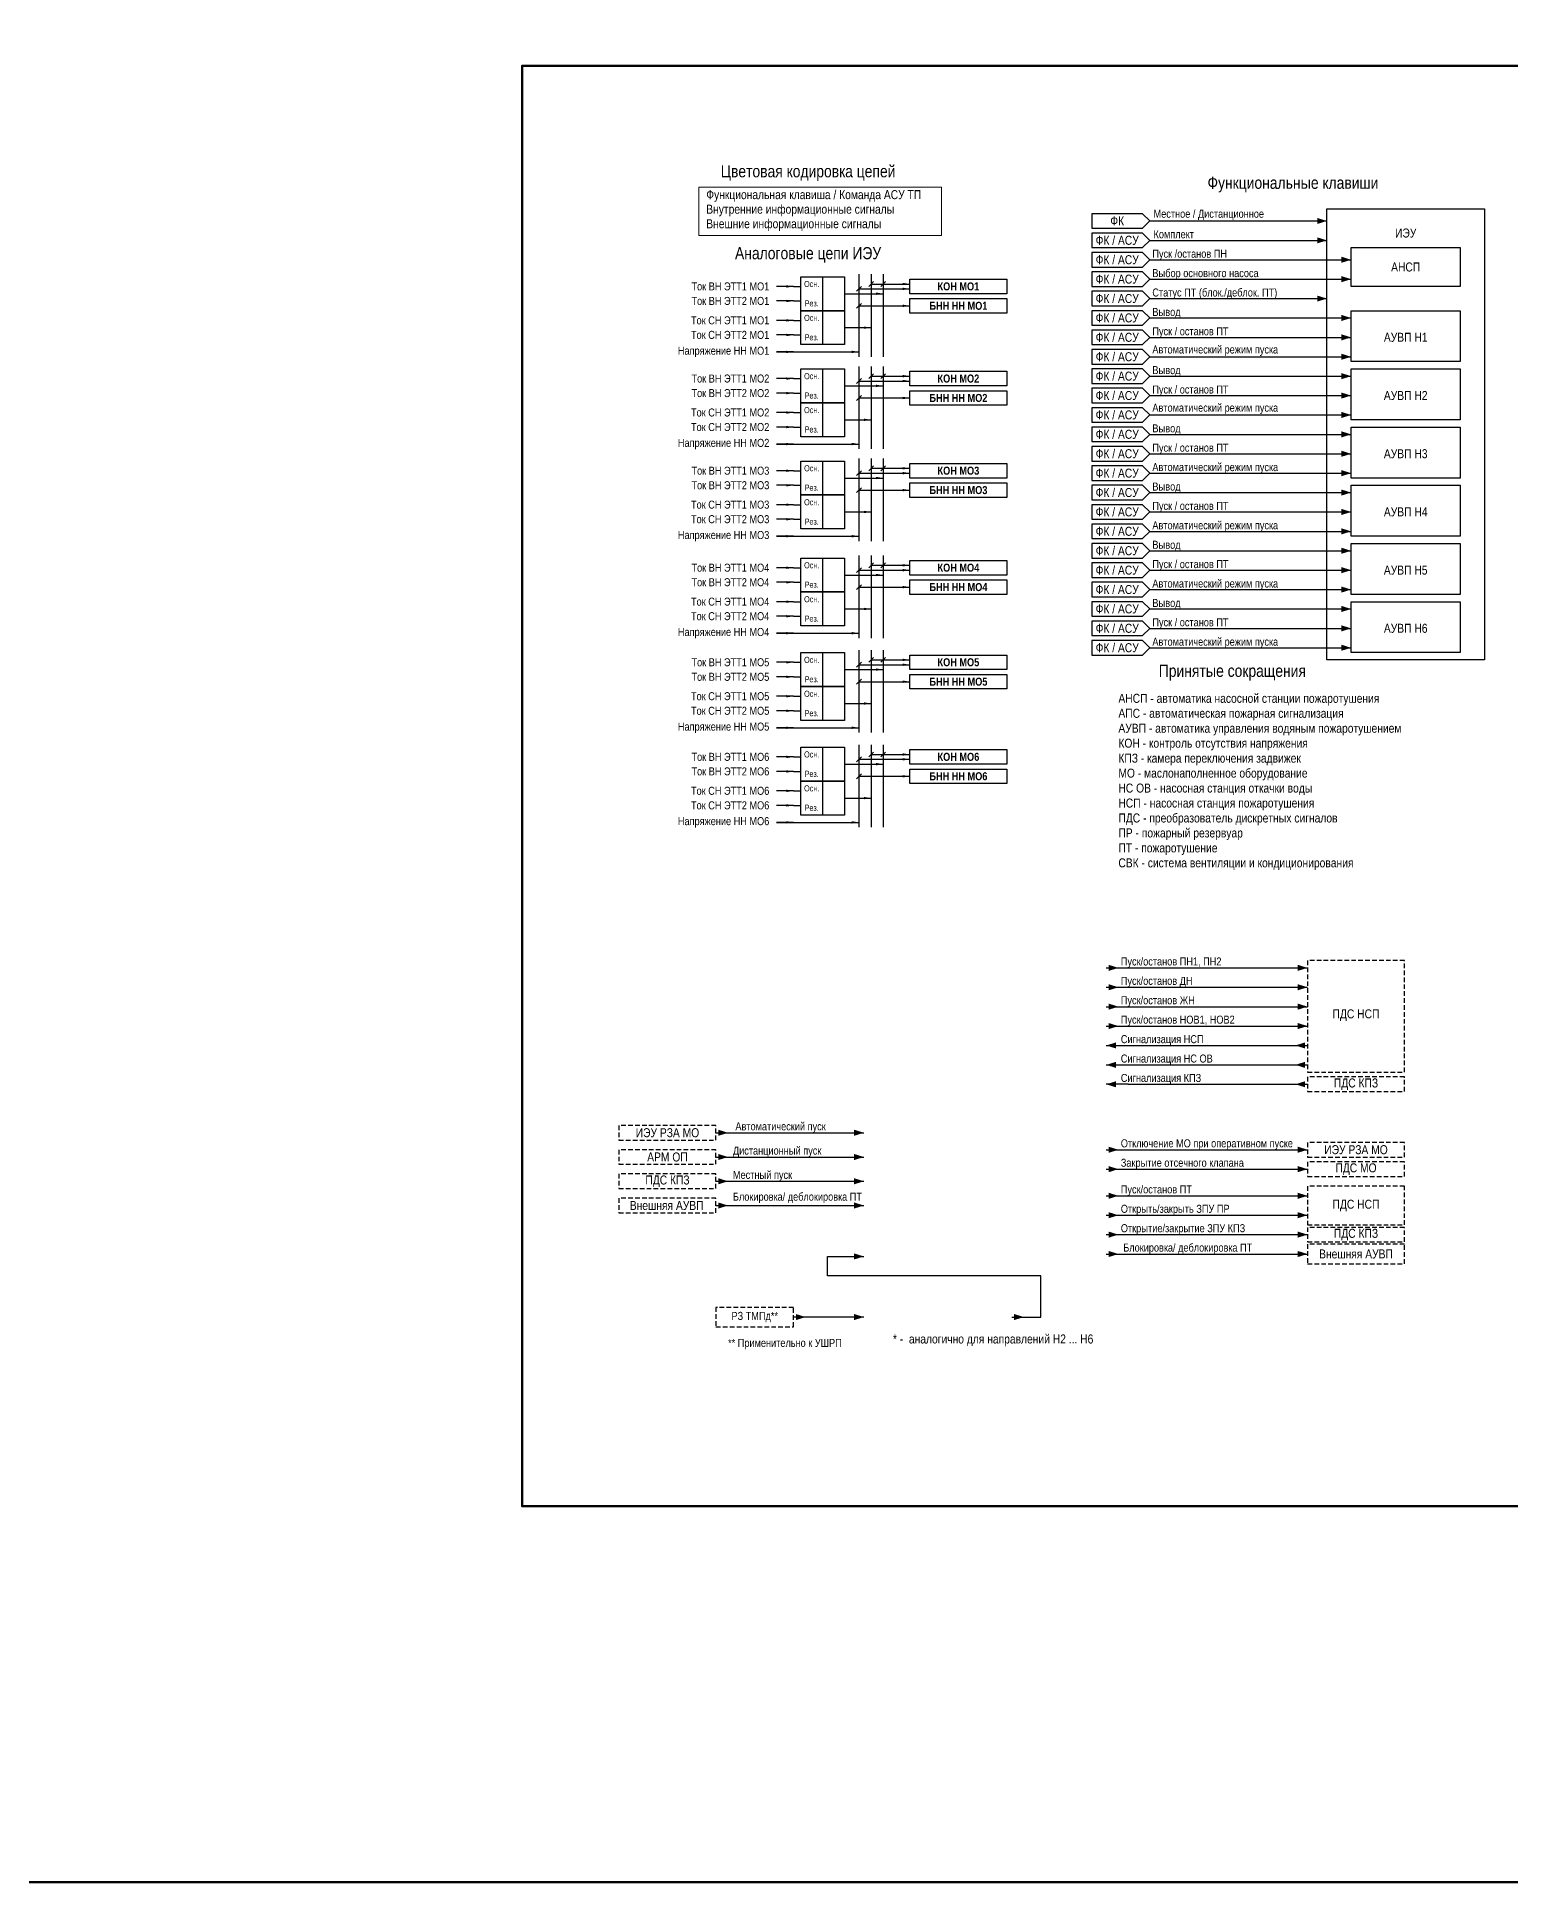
# Model space of a CAD drawing. Header units: millimetres. Extents: x 25558 to 49929, y 1902 to 19390.
# Drawn here: x 45669 to 46277, y 13296 to 14057 of the extents above; entities that cross this region are included whole.
import ezdxf
from ezdxf.enums import TextEntityAlignment as Align

# ---------------------------------------------------------------- set-up
doc = ezdxf.new("R2010")
doc.units = ezdxf.units.MM
doc.linetypes.add('штриховая2', pattern=[9.525, 6.35, -3.175])
for name, color, linetype, lineweight in [('Основная', 7, 'Continuous', 30), ('Тонкая', 7, 'Continuous', 5), ('Цепи внешние', 84, 'Continuous', 30), ('Цепи внутренние', 5, 'Continuous', 30), ('Цепи ТН', 200, 'Continuous', 30), ('Цепи ТТ', 23, 'Continuous', 30), ('Цепь - ФК и АСУ', 132, 'Continuous', 30)]:
    doc.layers.add(name, color=color, linetype=linetype, lineweight=lineweight)
doc.styles.add('Narrow', font='ARIALN.TTF')

msp = doc.modelspace()

# ---------------------------------------------------------------- linework, layer by layer
at = {"layer": 'Основная'}
for points in [[(46201, 13986), (46266, 13986), (46266, 13800), (46201, 13800)], [(46029, 13957), (46069, 13957), (46069, 13951), (46029, 13951)], [(46029, 13949), (46069, 13949), (46069, 13943), (46029, 13943)], [(46029, 13919), (46069, 13919), (46069, 13913), (46029, 13913)], [(46029, 13911), (46069, 13911), (46069, 13905), (46029, 13905)], [(46029, 13881), (46069, 13881), (46069, 13875), (46029, 13875)], [(46029, 13873), (46069, 13873), (46069, 13867), (46029, 13867)], [(46029, 13841), (46069, 13841), (46069, 13835), (46029, 13835)], [(46029, 13833), (46069, 13833), (46069, 13827), (46029, 13827)], [(46029, 13802), (46069, 13802), (46069, 13796), (46029, 13796)], [(46029, 13794), (46069, 13794), (46069, 13788), (46029, 13788)], [(46029, 13763), (46069, 13763), (46069, 13757), (46029, 13757)], [(46029, 13755), (46069, 13755), (46069, 13749), (46029, 13749)]]:
    msp.add_lwpolyline(points, close=True, dxfattribs=at)
at = {"layer": 'Основная', "ltscale": 0.3}
for points in [[(46211, 13970), (46256, 13970), (46256, 13954), (46211, 13954)], [(46211, 13944), (46256, 13944), (46256, 13923), (46211, 13923)], [(46211, 13920), (46256, 13920), (46256, 13899), (46211, 13899)], [(46211, 13896), (46256, 13896), (46256, 13875), (46211, 13875)], [(46211, 13872), (46256, 13872), (46256, 13851), (46211, 13851)], [(46211, 13848), (46256, 13848), (46256, 13827), (46211, 13827)], [(46211, 13824), (46256, 13824), (46256, 13803), (46211, 13803)]]:
    msp.add_lwpolyline(points, close=True, dxfattribs=at)
at = {"layer": 'Тонкая', "lineweight": 50}
msp.add_lwpolyline([(42809, 19390), (49929, 19390), (49929, 13296), (42809, 13296)], close=True, dxfattribs=at)
at = {"layer": 'Тонкая', "color": 3, "lineweight": 50}
msp.add_lwpolyline([(46289, 14045), (46289, 13451), (45869, 13451), (45869, 14045)], close=True, dxfattribs=at)
at = {"layer": 'Тонкая', "ltscale": 0.3}
msp.add_lwpolyline([(45942, 13995), (46042, 13995), (46042, 13975), (45942, 13975)], close=True, dxfattribs=at)
at = {"layer": 'Цепи внешние', "ltscale": 0.3}
msp.add_line((46119, 13625), (46110, 13625), dxfattribs=at)
at = {"layer": 'Цепи внешние'}
msp.add_line((46010, 13529), (45981, 13529), dxfattribs=at)
at = {"layer": 'Цепи внешние', "ltscale": 0.3}
for points in [[(46115, 13673, 0, 2.5, 0), (46111, 13673, 0, 0, 0)], [(46193, 13673, 0, 2.5, 0), (46189, 13673, 0, 0, 0)], [(46115, 13665, 0, 2.5, 0), (46111, 13665, 0, 0, 0)], [(46193, 13665, 0, 2.5, 0), (46189, 13665, 0, 0, 0)], [(46115, 13657, 0, 2.5, 0), (46111, 13657, 0, 0, 0)], [(46193, 13657, 0, 2.5, 0), (46189, 13657, 0, 0, 0)], [(46115, 13649, 0, 2.5, 0), (46111, 13649, 0, 0, 0)], [(46193, 13649, 0, 2.5, 0), (46189, 13649, 0, 0, 0)], [(46110, 13641, 0, 2.5, 0), (46114, 13641, 0, 0, 0)], [(46188, 13641, 0, 2.5, 0), (46192, 13641, 0, 0, 0)], [(46110, 13633, 0, 2.5, 0), (46114, 13633, 0, 0, 0)], [(46188, 13633, 0, 2.5, 0), (46192, 13633, 0, 0, 0)], [(46110, 13625, 0, 2.5, 0), (46114, 13625, 0, 0, 0)], [(46188, 13625, 0, 2.5, 0), (46192, 13625, 0, 0, 0)], [(45954, 13605, 0, 2.5, 0), (45950, 13605, 0, 0, 0)], [(46010, 13605, 0, 2.5, 0), (46006, 13605, 0, 0, 0)], [(46115, 13598, 0, 2.5, 0), (46111, 13598, 0, 0, 0)], [(46193, 13598, 0, 2.5, 0), (46189, 13598, 0, 0, 0)], [(45954, 13595, 0, 2.5, 0), (45950, 13595, 0, 0, 0)], [(46010, 13595, 0, 2.5, 0), (46006, 13595, 0, 0, 0)], [(46115, 13590, 0, 2.5, 0), (46111, 13590, 0, 0, 0)], [(46193, 13590, 0, 2.5, 0), (46189, 13590, 0, 0, 0)], [(45954, 13585, 0, 2.5, 0), (45950, 13585, 0, 0, 0)], [(46010, 13585, 0, 2.5, 0), (46006, 13585, 0, 0, 0)], [(45954, 13575, 0, 2.5, 0), (45950, 13575, 0, 0, 0)], [(46010, 13575, 0, 2.5, 0), (46006, 13575, 0, 0, 0)], [(46115, 13579, 0, 2.5, 0), (46111, 13579, 0, 0, 0)], [(46193, 13579, 0, 2.5, 0), (46189, 13579, 0, 0, 0)], [(46115, 13571, 0, 2.5, 0), (46111, 13571, 0, 0, 0)], [(46193, 13571, 0, 2.5, 0), (46189, 13571, 0, 0, 0)], [(46115, 13563, 0, 2.5, 0), (46111, 13563, 0, 0, 0)], [(46193, 13563, 0, 2.5, 0), (46189, 13563, 0, 0, 0)], [(46115, 13555, 0, 2.5, 0), (46111, 13555, 0, 0, 0)], [(46193, 13555, 0, 2.5, 0), (46189, 13555, 0, 0, 0)], [(45986, 13529, 0, 2.5, 0), (45982, 13529, 0, 0, 0)], [(46010, 13529, 0, 2.5, 0), (46006, 13529, 0, 0, 0)]]:
    msp.add_lwpolyline(points, format="xyseb", dxfattribs=at)
at = {"layer": 'Цепи внешние', "linetype": 'штриховая2', "ltscale": 0.3}
for points in [[(46233, 13676), (46193, 13676), (46193, 13630), (46233, 13630)], [(46233, 13628), (46193, 13628), (46193, 13622), (46233, 13622)], [(45949, 13608), (45909, 13608), (45909, 13602), (45949, 13602)], [(45949, 13598), (45909, 13598), (45909, 13592), (45949, 13592)], [(46233, 13601), (46193, 13601), (46193, 13595), (46233, 13595)], [(46233, 13593), (46193, 13593), (46193, 13587), (46233, 13587)], [(45949, 13588), (45909, 13588), (45909, 13582), (45949, 13582)], [(46233, 13583), (46193, 13583), (46193, 13567), (46233, 13567)], [(45949, 13578), (45909, 13578), (45909, 13572), (45949, 13572)], [(46233, 13566), (46193, 13566), (46193, 13560), (46233, 13560)], [(46233, 13559), (46193, 13559), (46193, 13551), (46233, 13551)], [(45981, 13533), (45949, 13533), (45949, 13525), (45981, 13525)]]:
    msp.add_lwpolyline(points, close=True, dxfattribs=at)
at = {"layer": 'Цепи внешние'}
for points in [[(46110, 13673), (46193, 13673)], [(46110, 13665), (46193, 13665)], [(46110, 13657), (46193, 13657)], [(46110, 13649), (46193, 13649)], [(46110, 13641), (46193, 13641)], [(46110, 13633), (46193, 13633)], [(46119, 13625), (46193, 13625)], [(45949, 13605), (46010, 13605)], [(46110, 13598), (46193, 13598)], [(45949, 13595), (46010, 13595)], [(46110, 13590), (46193, 13590)], [(45949, 13585), (46010, 13585)], [(45949, 13575), (46010, 13575)], [(46110, 13563), (46193, 13563)], [(46110, 13555), (46193, 13555)]]:
    msp.add_lwpolyline(points, dxfattribs=at)
at = {"layer": 'Цепи внешние', "ltscale": 0.3}
for points in [[(46110, 13579), (46193, 13579)], [(46110, 13571), (46193, 13571)]]:
    msp.add_lwpolyline(points, dxfattribs=at)
at = {"layer": 'Цепи внутренние'}
for p, q in [((45995, 13546), (45995, 13554)), ((46083, 13546), (45995, 13546)), ((46083, 13529), (46083, 13546)), ((46071, 13529), (46083, 13529))]:
    msp.add_line(p, q, dxfattribs=at)
msp.add_lwpolyline([(45995, 13554), (46010, 13554)], dxfattribs=at)
for points in [[(46010, 13554, 0, 2.5, 0), (46006, 13554, 0, 0, 0)], [(46076, 13529, 0, 2.5, 0), (46072, 13529, 0, 0, 0)]]:
    msp.add_lwpolyline(points, format="xyseb", dxfattribs=at)
at = {"layer": 'Цепи ТН'}
for p, q in [((46009, 13954), (46007, 13952)), ((46008, 13953), (46029, 13953)), ((46009, 13947), (46007, 13945)), ((46008, 13946), (46029, 13946)), ((45974, 13927), (46008, 13927)), ((46009, 13916), (46007, 13914)), ((46008, 13915), (46029, 13915)), ((46009, 13909), (46007, 13907)), ((46008, 13908), (46029, 13908)), ((45974, 13889), (46008, 13889)), ((46009, 13878), (46007, 13876)), ((46008, 13877), (46029, 13877)), ((46009, 13871), (46007, 13869)), ((46008, 13870), (46029, 13870)), ((45974, 13851), (46008, 13851)), ((46009, 13838), (46007, 13836)), ((46008, 13837), (46029, 13837)), ((46009, 13831), (46007, 13829)), ((46008, 13830), (46029, 13830)), ((45974, 13811), (46008, 13811)), ((46009, 13799), (46007, 13797)), ((46008, 13798), (46029, 13798)), ((46009, 13792), (46007, 13790)), ((46008, 13791), (46029, 13791)), ((45974, 13772), (46008, 13772)), ((46009, 13760), (46007, 13758)), ((46008, 13759), (46029, 13759)), ((46009, 13753), (46007, 13751)), ((46008, 13752), (46029, 13752)), ((45974, 13733), (46008, 13733))]:
    msp.add_line(p, q, dxfattribs=at)
for points in [[(46008, 13959), (46008, 13925)], [(45981, 13927), (45974, 13927)], [(46008, 13921), (46008, 13887)], [(45981, 13889), (45974, 13889)], [(46008, 13883), (46008, 13849)], [(45981, 13851), (45974, 13851)], [(46008, 13843), (46008, 13809)], [(45981, 13811), (45974, 13811)], [(46008, 13804), (46008, 13770)], [(45981, 13772), (45974, 13772)], [(46008, 13765), (46008, 13731)], [(45981, 13733), (45974, 13733)]]:
    msp.add_lwpolyline(points, dxfattribs=at)
for points in [[(46029, 13953, 0, 1, 0), (46026, 13953, 0, 0, 0)], [(46029, 13946, 0, 1, 0), (46026, 13946, 0, 0, 0)], [(45981, 13927, 0, 1, 0), (45978, 13927, 0, 0, 0)], [(46008, 13927, 0, 1, 0), (46005, 13927, 0, 0, 0)], [(46029, 13915, 0, 1, 0), (46026, 13915, 0, 0, 0)], [(46029, 13908, 0, 1, 0), (46026, 13908, 0, 0, 0)], [(45981, 13889, 0, 1, 0), (45978, 13889, 0, 0, 0)], [(46008, 13889, 0, 1, 0), (46005, 13889, 0, 0, 0)], [(46029, 13877, 0, 1, 0), (46026, 13877, 0, 0, 0)], [(46029, 13870, 0, 1, 0), (46026, 13870, 0, 0, 0)], [(45981, 13851, 0, 1, 0), (45978, 13851, 0, 0, 0)], [(46008, 13851, 0, 1, 0), (46005, 13851, 0, 0, 0)], [(46029, 13837, 0, 1, 0), (46026, 13837, 0, 0, 0)], [(46029, 13830, 0, 1, 0), (46026, 13830, 0, 0, 0)], [(45981, 13811, 0, 1, 0), (45978, 13811, 0, 0, 0)], [(46008, 13811, 0, 1, 0), (46005, 13811, 0, 0, 0)], [(46029, 13798, 0, 1, 0), (46026, 13798, 0, 0, 0)], [(46029, 13791, 0, 1, 0), (46026, 13791, 0, 0, 0)], [(45981, 13772, 0, 1, 0), (45978, 13772, 0, 0, 0)], [(46008, 13772, 0, 1, 0), (46005, 13772, 0, 0, 0)], [(46029, 13759, 0, 1, 0), (46026, 13759, 0, 0, 0)], [(46029, 13752, 0, 1, 0), (46026, 13752, 0, 0, 0)], [(45981, 13733, 0, 1, 0), (45978, 13733, 0, 0, 0)], [(46008, 13733, 0, 1, 0), (46005, 13733, 0, 0, 0)]]:
    msp.add_lwpolyline(points, format="xyseb", dxfattribs=at)
at = {"layer": 'Цепи ТТ'}
for p, q in [((46014, 13956), (46012, 13954)), ((46019, 13956), (46017, 13954)), ((46014, 13918), (46012, 13916)), ((46019, 13918), (46017, 13916)), ((46014, 13880), (46012, 13878)), ((46019, 13880), (46017, 13878)), ((46014, 13840), (46012, 13838)), ((46019, 13840), (46017, 13838)), ((46014, 13801), (46012, 13799)), ((46019, 13801), (46017, 13799)), ((46014, 13762), (46012, 13760)), ((46019, 13762), (46017, 13760))]:
    msp.add_line(p, q, dxfattribs=at)
at = {"layer": 'Цепи ТТ', "ltscale": 0.3}
for p, q in [((46002, 13937), (46013, 13937)), ((46002, 13899), (46013, 13899)), ((46002, 13861), (46013, 13861)), ((46002, 13821), (46013, 13821)), ((46002, 13782), (46013, 13782)), ((46002, 13743), (46013, 13743))]:
    msp.add_line(p, q, dxfattribs=at)
at = {"layer": 'Цепи ТТ'}
for points in [[(45984, 13958), (46002, 13958), (46002, 13944), (45984, 13944)], [(45984, 13944), (46002, 13944), (46002, 13930), (45984, 13930)], [(45984, 13920), (46002, 13920), (46002, 13906), (45984, 13906)], [(45984, 13906), (46002, 13906), (46002, 13892), (45984, 13892)], [(45984, 13882), (46002, 13882), (46002, 13868), (45984, 13868)], [(45984, 13868), (46002, 13868), (46002, 13854), (45984, 13854)], [(45984, 13842), (46002, 13842), (46002, 13828), (45984, 13828)], [(45984, 13828), (46002, 13828), (46002, 13814), (45984, 13814)], [(45984, 13803), (46002, 13803), (46002, 13789), (45984, 13789)], [(45984, 13789), (46002, 13789), (46002, 13775), (45984, 13775)], [(45984, 13764), (46002, 13764), (46002, 13750), (45984, 13750)], [(45984, 13750), (46002, 13750), (46002, 13736), (45984, 13736)]]:
    msp.add_lwpolyline(points, close=True, dxfattribs=at)
for points in [[(45993, 13958), (45993, 13944)], [(45981, 13954), (45974, 13954)], [(45981, 13948), (45974, 13948)], [(45981, 13954), (45984, 13954)], [(45981, 13948), (45984, 13948)], [(45981, 13940), (45974, 13940)], [(45981, 13940), (45984, 13940)], [(45993, 13944), (45993, 13930)], [(45981, 13934), (45974, 13934)], [(45981, 13934), (45984, 13934)], [(45993, 13920), (45993, 13906)], [(45981, 13916), (45974, 13916)], [(45981, 13910), (45974, 13910)], [(45981, 13916), (45984, 13916)], [(45981, 13910), (45984, 13910)], [(45981, 13902), (45974, 13902)], [(45981, 13902), (45984, 13902)], [(45993, 13906), (45993, 13892)], [(45981, 13896), (45974, 13896)], [(45981, 13896), (45984, 13896)], [(45993, 13882), (45993, 13868)], [(45981, 13878), (45974, 13878)], [(45981, 13872), (45974, 13872)], [(45981, 13878), (45984, 13878)], [(45981, 13872), (45984, 13872)], [(45981, 13864), (45974, 13864)], [(45981, 13864), (45984, 13864)], [(45993, 13868), (45993, 13854)], [(45981, 13858), (45974, 13858)], [(45981, 13858), (45984, 13858)], [(45993, 13842), (45993, 13828)], [(45981, 13838), (45974, 13838)], [(45981, 13838), (45984, 13838)], [(45981, 13832), (45974, 13832)], [(45981, 13832), (45984, 13832)], [(45993, 13828), (45993, 13814)], [(45981, 13824), (45974, 13824)], [(45981, 13818), (45974, 13818)], [(45981, 13824), (45984, 13824)], [(45981, 13818), (45984, 13818)], [(45993, 13803), (45993, 13789)], [(45981, 13799), (45974, 13799)], [(45981, 13799), (45984, 13799)], [(45981, 13793), (45974, 13793)], [(45981, 13793), (45984, 13793)], [(45993, 13789), (45993, 13775)], [(45981, 13785), (45974, 13785)], [(45981, 13785), (45984, 13785)], [(45981, 13779), (45974, 13779)], [(45981, 13779), (45984, 13779)], [(45981, 13760), (45974, 13760)], [(45981, 13760), (45984, 13760)], [(45993, 13764), (45993, 13750)], [(45981, 13754), (45974, 13754)], [(45981, 13754), (45984, 13754)], [(45993, 13750), (45993, 13736)], [(45981, 13746), (45974, 13746)], [(45981, 13746), (45984, 13746)], [(45981, 13740), (45974, 13740)], [(45981, 13740), (45984, 13740)]]:
    msp.add_lwpolyline(points, dxfattribs=at)
at = {"layer": 'Цепи ТТ', "ltscale": 0.3}
for points in [[(46013, 13959), (46013, 13925)], [(46013, 13955), (46029, 13955)], [(46018, 13959), (46018, 13925)], [(46002, 13951), (46018, 13951)], [(46013, 13921), (46013, 13887)], [(46013, 13917), (46029, 13917)], [(46018, 13921), (46018, 13887)], [(46002, 13913), (46018, 13913)], [(46013, 13883), (46013, 13849)], [(46013, 13879), (46029, 13879)], [(46018, 13883), (46018, 13849)], [(46002, 13875), (46018, 13875)], [(46013, 13843), (46013, 13809)], [(46018, 13843), (46018, 13809)], [(46002, 13835), (46018, 13835)], [(46013, 13839), (46029, 13839)], [(46013, 13804), (46013, 13770)], [(46018, 13804), (46018, 13770)], [(46002, 13796), (46018, 13796)], [(46013, 13800), (46029, 13800)], [(46013, 13765), (46013, 13731)], [(46018, 13765), (46018, 13731)], [(46013, 13761), (46029, 13761)], [(46002, 13757), (46018, 13757)]]:
    msp.add_lwpolyline(points, dxfattribs=at)
at = {"layer": 'Цепи ТТ'}
for points in [[(46029, 13955, 0, 1, 0), (46026, 13955, 0, 0, 0)], [(45981, 13954, 0, 1, 0), (45978, 13954, 0, 0, 0)], [(45981, 13948, 0, 1, 0), (45978, 13948, 0, 0, 0)], [(46018, 13951, 0, 1, 0), (46015, 13951, 0, 0, 0)], [(45981, 13940, 0, 1, 0), (45978, 13940, 0, 0, 0)], [(45981, 13934, 0, 1, 0), (45978, 13934, 0, 0, 0)], [(46013, 13937, 0, 1, 0), (46010, 13937, 0, 0, 0)], [(46029, 13917, 0, 1, 0), (46026, 13917, 0, 0, 0)], [(45981, 13916, 0, 1, 0), (45978, 13916, 0, 0, 0)], [(45981, 13910, 0, 1, 0), (45978, 13910, 0, 0, 0)], [(46018, 13913, 0, 1, 0), (46015, 13913, 0, 0, 0)], [(45981, 13902, 0, 1, 0), (45978, 13902, 0, 0, 0)], [(45981, 13896, 0, 1, 0), (45978, 13896, 0, 0, 0)], [(46013, 13899, 0, 1, 0), (46010, 13899, 0, 0, 0)], [(46029, 13879, 0, 1, 0), (46026, 13879, 0, 0, 0)], [(45981, 13878, 0, 1, 0), (45978, 13878, 0, 0, 0)], [(45981, 13872, 0, 1, 0), (45978, 13872, 0, 0, 0)], [(46018, 13875, 0, 1, 0), (46015, 13875, 0, 0, 0)], [(45981, 13864, 0, 1, 0), (45978, 13864, 0, 0, 0)], [(45981, 13858, 0, 1, 0), (45978, 13858, 0, 0, 0)], [(46013, 13861, 0, 1, 0), (46010, 13861, 0, 0, 0)], [(45981, 13838, 0, 1, 0), (45978, 13838, 0, 0, 0)], [(46018, 13835, 0, 1, 0), (46015, 13835, 0, 0, 0)], [(46029, 13839, 0, 1, 0), (46026, 13839, 0, 0, 0)], [(45981, 13832, 0, 1, 0), (45978, 13832, 0, 0, 0)], [(45981, 13824, 0, 1, 0), (45978, 13824, 0, 0, 0)], [(45981, 13818, 0, 1, 0), (45978, 13818, 0, 0, 0)], [(46013, 13821, 0, 1, 0), (46010, 13821, 0, 0, 0)], [(45981, 13799, 0, 1, 0), (45978, 13799, 0, 0, 0)], [(46018, 13796, 0, 1, 0), (46015, 13796, 0, 0, 0)], [(46029, 13800, 0, 1, 0), (46026, 13800, 0, 0, 0)], [(45981, 13793, 0, 1, 0), (45978, 13793, 0, 0, 0)], [(45981, 13785, 0, 1, 0), (45978, 13785, 0, 0, 0)], [(46013, 13782, 0, 1, 0), (46010, 13782, 0, 0, 0)], [(45981, 13779, 0, 1, 0), (45978, 13779, 0, 0, 0)], [(45981, 13760, 0, 1, 0), (45978, 13760, 0, 0, 0)], [(46018, 13757, 0, 1, 0), (46015, 13757, 0, 0, 0)], [(46029, 13761, 0, 1, 0), (46026, 13761, 0, 0, 0)], [(45981, 13754, 0, 1, 0), (45978, 13754, 0, 0, 0)], [(45981, 13746, 0, 1, 0), (45978, 13746, 0, 0, 0)], [(46013, 13743, 0, 1, 0), (46010, 13743, 0, 0, 0)], [(45981, 13740, 0, 1, 0), (45978, 13740, 0, 0, 0)]]:
    msp.add_lwpolyline(points, format="xyseb", dxfattribs=at)
at = {"layer": 'Цепь - ФК и АСУ', "ltscale": 0.3}
for points in [[(46128, 13981), (46125, 13984), (46104, 13984), (46104, 13978), (46125, 13978), (46128, 13981)], [(46128, 13973), (46125, 13976), (46104, 13976), (46104, 13970), (46125, 13970), (46128, 13973)], [(46128, 13965), (46125, 13968), (46104, 13968), (46104, 13962), (46125, 13962), (46128, 13965)], [(46128, 13957), (46125, 13960), (46104, 13960), (46104, 13954), (46125, 13954), (46128, 13957)], [(46128, 13949), (46125, 13952), (46104, 13952), (46104, 13946), (46125, 13946), (46128, 13949)], [(46128, 13941), (46125, 13944), (46104, 13944), (46104, 13938), (46125, 13938), (46128, 13941)], [(46128, 13933), (46125, 13936), (46104, 13936), (46104, 13930), (46125, 13930), (46128, 13933)], [(46128, 13925), (46125, 13928), (46104, 13928), (46104, 13922), (46125, 13922), (46128, 13925)], [(46128, 13917), (46125, 13920), (46104, 13920), (46104, 13914), (46125, 13914), (46128, 13917)], [(46128, 13909), (46125, 13912), (46104, 13912), (46104, 13906), (46125, 13906), (46128, 13909)], [(46128, 13901), (46125, 13904), (46104, 13904), (46104, 13898), (46125, 13898), (46128, 13901)], [(46128, 13893), (46125, 13896), (46104, 13896), (46104, 13890), (46125, 13890), (46128, 13893)], [(46128, 13885), (46125, 13888), (46104, 13888), (46104, 13882), (46125, 13882), (46128, 13885)], [(46128, 13877), (46125, 13880), (46104, 13880), (46104, 13874), (46125, 13874), (46128, 13877)], [(46128, 13869), (46125, 13872), (46104, 13872), (46104, 13866), (46125, 13866), (46128, 13869)], [(46128, 13861), (46125, 13864), (46104, 13864), (46104, 13858), (46125, 13858), (46128, 13861)], [(46128, 13853), (46125, 13856), (46104, 13856), (46104, 13850), (46125, 13850), (46128, 13853)], [(46128, 13845), (46125, 13848), (46104, 13848), (46104, 13842), (46125, 13842), (46128, 13845)], [(46128, 13837), (46125, 13840), (46104, 13840), (46104, 13834), (46125, 13834), (46128, 13837)], [(46128, 13829), (46125, 13832), (46104, 13832), (46104, 13826), (46125, 13826), (46128, 13829)], [(46128, 13821), (46125, 13824), (46104, 13824), (46104, 13818), (46125, 13818), (46128, 13821)], [(46128, 13813), (46125, 13816), (46104, 13816), (46104, 13810), (46125, 13810), (46128, 13813)], [(46128, 13805), (46125, 13808), (46104, 13808), (46104, 13802), (46125, 13802), (46128, 13805)]]:
    msp.add_lwpolyline(points, dxfattribs=at)
at = {"layer": 'Цепь - ФК и АСУ'}
for points in [[(46128, 13981), (46201, 13981)], [(46128, 13973), (46201, 13973)], [(46128, 13965), (46211, 13965)], [(46128, 13957), (46211, 13957)], [(46128, 13949), (46201, 13949)], [(46128, 13941), (46211, 13941)], [(46128, 13933), (46211, 13933)], [(46128, 13925), (46211, 13925)], [(46128, 13917), (46211, 13917)], [(46128, 13909), (46211, 13909)], [(46128, 13901), (46211, 13901)], [(46128, 13893), (46211, 13893)], [(46128, 13885), (46211, 13885)], [(46128, 13877), (46211, 13877)], [(46128, 13869), (46211, 13869)], [(46128, 13861), (46211, 13861)], [(46128, 13853), (46211, 13853)], [(46128, 13845), (46211, 13845)], [(46128, 13837), (46211, 13837)], [(46128, 13829), (46211, 13829)], [(46128, 13821), (46211, 13821)], [(46128, 13813), (46211, 13813)], [(46128, 13805), (46211, 13805)]]:
    msp.add_lwpolyline(points, dxfattribs=at)
at = {"layer": 'Цепь - ФК и АСУ', "ltscale": 0.3}
for points in [[(46201, 13981, 0, 2.5, 0), (46197, 13981, 0, 0, 0)], [(46201, 13973, 0, 2.5, 0), (46197, 13973, 0, 0, 0)], [(46211, 13965, 0, 2.5, 0), (46207, 13965, 0, 0, 0)], [(46211, 13957, 0, 2.5, 0), (46207, 13957, 0, 0, 0)], [(46201, 13949, 0, 2.5, 0), (46197, 13949, 0, 0, 0)], [(46211, 13941, 0, 2.5, 0), (46207, 13941, 0, 0, 0)], [(46211, 13933, 0, 2.5, 0), (46207, 13933, 0, 0, 0)], [(46211, 13925, 0, 2.5, 0), (46207, 13925, 0, 0, 0)], [(46211, 13917, 0, 2.5, 0), (46207, 13917, 0, 0, 0)], [(46211, 13909, 0, 2.5, 0), (46207, 13909, 0, 0, 0)], [(46211, 13901, 0, 2.5, 0), (46207, 13901, 0, 0, 0)], [(46211, 13893, 0, 2.5, 0), (46207, 13893, 0, 0, 0)], [(46211, 13885, 0, 2.5, 0), (46207, 13885, 0, 0, 0)], [(46211, 13877, 0, 2.5, 0), (46207, 13877, 0, 0, 0)], [(46211, 13869, 0, 2.5, 0), (46207, 13869, 0, 0, 0)], [(46211, 13861, 0, 2.5, 0), (46207, 13861, 0, 0, 0)], [(46211, 13853, 0, 2.5, 0), (46207, 13853, 0, 0, 0)], [(46211, 13845, 0, 2.5, 0), (46207, 13845, 0, 0, 0)], [(46211, 13837, 0, 2.5, 0), (46207, 13837, 0, 0, 0)], [(46211, 13829, 0, 2.5, 0), (46207, 13829, 0, 0, 0)], [(46211, 13821, 0, 2.5, 0), (46207, 13821, 0, 0, 0)], [(46211, 13813, 0, 2.5, 0), (46207, 13813, 0, 0, 0)], [(46211, 13805, 0, 2.5, 0), (46207, 13805, 0, 0, 0)]]:
    msp.add_lwpolyline(points, format="xyseb", dxfattribs=at)

# ---------------------------------------------------------------- texts
at = {"layer": 'Основная', "style": 'Narrow'}
for s, p in [('Цветовая кодировка цепей', (45987, 13999)), ('Принятые сокращения', (46162, 13793))]:
    msp.add_text(s, height=5, dxfattribs=at).set_placement(p, align=Align.CENTER)
for s, insert, char_height, width, attachment_point in [('Функциональные клавиши', (46187, 13996), 5, 188.2306, 5), ('Местное / Дистанционное', (46129.5, 13983.5), 3.3, 71.4983, 4), ('ФК', (46114.5, 13981), 3.7, 21, 5), ('ИЭУ', (46233.5, 13976), 3.7, 75, 5), ('Аналоговые цепи ИЭУ', (45987, 13967), 5, 188.2306, 5), ('ФК / АСУ', (46114.5, 13973), 3.7, 21, 5), ('Комплект', (46129.5, 13975.5), 3.3, 71.4983, 4), ('ФК / АСУ', (46114.5, 13965), 3.7, 21, 5), ('Пуск /останов ПН', (46129, 13967), 3.3, 71.4983, 4), ('АНСП', (46233.5, 13962), 3.7, 45, 5), ('Ток ВН ЭТТ1 МО1', (45971, 13954), 3.3, 71.4983, 6), ('{\\fArial Narrow|b1|i0|c204|p34;\\C0;КОН МО1}', (46049, 13954), 3.3, 40, 5), ('ФК / АСУ', (46114.5, 13957), 3.7, 21, 5), ('Выбор основного насоса', (46129, 13959), 3.3, 71.4983, 4), ('Ток ВН ЭТТ2 МО1', (45971, 13948), 3.3, 71.4983, 6), ('{\\fArial Narrow|b1|i0|c204|p34;\\C0;БНН НН МО1}', (46049, 13946), 3.3, 40, 5), ('ФК / АСУ', (46114.5, 13949), 3.7, 21, 5), ('Статус ПТ (блок./деблок. ПТ)', (46129, 13951), 3.3, 71.4983, 4), ('Ток СН ЭТТ1 МО1', (45971, 13940), 3.3, 71.4983, 6), ('ФК / АСУ', (46114.5, 13941), 3.7, 21, 5), ('Вывод', (46129, 13943), 3.3, 71.4983, 4), ('Ток СН ЭТТ2 МО1', (45971, 13934), 3.3, 71.4983, 6), ('ФК / АСУ', (46114.5, 13933), 3.7, 21, 5), ('Пуск / останов ПТ', (46129, 13935), 3.3, 71.4983, 4), ('АУВП Н1', (46233.5, 13933), 3.7, 45, 5), ('Напряжение НН МО1', (45971, 13927), 3.3, 71.4983, 6), ('ФК / АСУ', (46114.5, 13925), 3.7, 21, 5), ('Автоматический режим пуска ', (46129, 13927.5), 3.3, 71.4983, 4), ('Ток ВН ЭТТ1 МО2', (45971, 13916), 3.3, 71.4983, 6), ('{\\fArial Narrow|b1|i0|c204|p34;\\C0;КОН МО2}', (46049, 13916), 3.3, 40, 5), ('ФК / АСУ', (46114.5, 13917), 3.7, 21, 5), ('Вывод', (46129, 13919), 3.3, 71.4983, 4), ('Ток ВН ЭТТ2 МО2', (45971, 13910), 3.3, 71.4983, 6), ('{\\fArial Narrow|b1|i0|c204|p34;\\C0;БНН НН МО2}', (46049, 13908), 3.3, 40, 5), ('ФК / АСУ', (46114.5, 13909), 3.7, 21, 5), ('Пуск / останов ПТ', (46129, 13911), 3.3, 71.4983, 4), ('АУВП Н2', (46233.5, 13909), 3.7, 45, 5), ('Ток СН ЭТТ1 МО2', (45971, 13902), 3.3, 71.4983, 6), ('ФК / АСУ', (46114.5, 13901), 3.7, 21, 5), ('Автоматический режим пуска ', (46129, 13903.5), 3.3, 71.4983, 4), ('Ток СН ЭТТ2 МО2', (45971, 13896), 3.3, 71.4983, 6), ('ФК / АСУ', (46114.5, 13893), 3.7, 21, 5), ('Вывод', (46129, 13895), 3.3, 71.4983, 4), ('Напряжение НН МО2', (45971, 13889), 3.3, 71.4983, 6), ('ФК / АСУ', (46114.5, 13885), 3.7, 21, 5), ('Пуск / останов ПТ', (46129, 13887), 3.3, 71.4983, 4), ('АУВП Н3', (46233.5, 13885), 3.7, 45, 5), ('Ток ВН ЭТТ1 МО3', (45971, 13878), 3.3, 71.4983, 6), ('{\\fArial Narrow|b1|i0|c204|p34;\\C0;КОН МО3}', (46049, 13878), 3.3, 40, 5), ('ФК / АСУ', (46114.5, 13877), 3.7, 21, 5), ('Автоматический режим пуска ', (46129, 13879), 3.3, 71.4983, 4), ('Ток ВН ЭТТ2 МО3', (45971, 13872), 3.3, 71.4983, 6), ('{\\fArial Narrow|b1|i0|c204|p34;\\C0;БНН НН МО3}', (46049, 13870), 3.3, 40, 5), ('Вывод', (46129, 13871), 3.3, 71.4983, 4), ('Ток СН ЭТТ1 МО3', (45971, 13864), 3.3, 71.4983, 6), ('ФК / АСУ', (46114.5, 13869), 3.7, 21, 5), ('Пуск / останов ПТ', (46129, 13863), 3.3, 71.4983, 4), ('Ток СН ЭТТ2 МО3', (45971, 13858), 3.3, 71.4983, 6), ('ФК / АСУ', (46114.5, 13861), 3.7, 21, 5), ('Автоматический режим пуска ', (46129, 13855), 3.3, 71.4983, 4), ('АУВП Н4', (46233.5, 13861), 3.7, 45, 5), ('Напряжение НН МО3', (45971, 13851), 3.3, 71.4983, 6), ('ФК / АСУ', (46114.5, 13853), 3.7, 21, 5), ('Вывод', (46129, 13847), 3.3, 71.4983, 4), ('ФК / АСУ', (46114.5, 13845), 3.7, 21, 5), ('Пуск / останов ПТ', (46129, 13839), 3.3, 71.4983, 4), ('Ток ВН ЭТТ1 МО4', (45971, 13838), 3.3, 71.4983, 6), ('Ток ВН ЭТТ2 МО4', (45971, 13832), 3.3, 71.4983, 6), ('{\\fArial Narrow|b1|i0|c204|p34;\\C0;КОН МО4}', (46049, 13838), 3.3, 40, 5), ('ФК / АСУ', (46114.5, 13837), 3.7, 21, 5), ('Автоматический режим пуска ', (46129, 13831), 3.3, 71.4983, 4), ('АУВП Н5', (46233.5, 13837), 3.7, 45, 5), ('Ток СН ЭТТ1 МО4', (45971, 13824), 3.3, 71.4983, 6), ('{\\fArial Narrow|b1|i0|c204|p34;\\C0;БНН НН МО4}', (46049, 13830), 3.3, 40, 5), ('ФК / АСУ', (46114.5, 13829), 3.7, 21, 5), ('Ток СН ЭТТ2 МО4', (45971, 13818), 3.3, 71.4983, 6), ('ФК / АСУ', (46114.5, 13821), 3.7, 21, 5), ('Вывод', (46129, 13823), 3.3, 71.4983, 4), ('Напряжение НН МО4', (45971, 13811), 3.3, 71.4983, 6), ('ФК / АСУ', (46114.5, 13813), 3.7, 21, 5), ('Пуск / останов ПТ', (46129, 13815), 3.3, 71.4983, 4), ('АУВП Н6', (46233.5, 13813), 3.7, 45, 5), ('ФК / АСУ', (46114.5, 13805), 3.7, 21, 5), ('Автоматический режим пуска ', (46129, 13807), 3.3, 71.4983, 4), ('Ток ВН ЭТТ1 МО5', (45971, 13799), 3.3, 71.4983, 6), ('{\\fArial Narrow|b1|i0|c204|p34;\\C0;КОН МО5}', (46049, 13799), 3.3, 40, 5), ('Ток ВН ЭТТ2 МО5', (45971, 13793), 3.3, 71.4983, 6), ('{\\fArial Narrow|b1|i0|c204|p34;\\C0;БНН НН МО5}', (46049, 13791), 3.3, 40, 5), ('Ток СН ЭТТ1 МО5', (45971, 13785), 3.3, 71.4983, 6), ('Ток СН ЭТТ2 МО5', (45971, 13779), 3.3, 71.4983, 6), ('АНСП - автоматика насосной станции пожаротушения\\PАПС - автоматическая пожарная сигнализация\\PАУВП - автоматика управления водяным пожаротушением\\PКОН - контроль отсутствия напряжения\\PКПЗ - камера переключения задвижек\\PМО - маслонаполненное оборудование\\PНС ОВ - насосная станция откачки воды\\PНСП - насосная станция пожаротушения\\PПДС - преобразователь дискретных сигналов\\PПР - пожарный резервуар\\PПТ - пожаротушение\\PСВК - система вентиляции и кондиционирования', (46115, 13786), 3.7, 196, 1), ('Напряжение НН МО5', (45971, 13772), 3.3, 71.4983, 6), ('Ток ВН ЭТТ1 МО6', (45971, 13760), 3.3, 71.4983, 6), ('{\\fArial Narrow|b1|i0|c204|p34;\\C0;КОН МО6}', (46049, 13760), 3.3, 40, 5), ('Ток ВН ЭТТ2 МО6', (45971, 13754), 3.3, 71.4983, 6), ('{\\fArial Narrow|b1|i0|c204|p34;\\C0;БНН НН МО6}', (46049, 13752), 3.3, 40, 5), ('Ток СН ЭТТ1 МО6', (45971, 13746), 3.3, 71.4983, 6), ('Напряжение НН МО6', (45971, 13733), 3.3, 71.4983, 6), ('Ток СН ЭТТ2 МО6', (45971, 13740), 3.3, 71.4983, 6), ('Пуск/останов ПН1, ПН2', (46116, 13673), 3.3, 134.2242, 7), ('Пуск/останов ДН', (46116, 13665), 3.3, 134.2242, 7), ('Пуск/останов ЖН', (46116, 13657), 3.3, 134.2242, 7), ('Пуск/останов НОВ1, НОВ2', (46116, 13649), 3.3, 134.2242, 7), ('ПДС НСП', (46213, 13653.5), 3.7, 40, 5), ('Сигнализация НСП', (46116, 13641), 3.3, 134.2242, 7), ('Сигнализация НС ОВ', (46116, 13633), 3.3, 134.2242, 7), ('Сигнализация КПЗ', (46116, 13625), 3.3, 134.2242, 7), ('ПДС КПЗ  ', (46213, 13625), 3.7, 30.7241, 5), ('ИЭУ РЗА МО', (45929, 13605), 3.7, 40, 5), ('Автоматический пуск', (45957, 13605), 3.3, 134.2242, 7), ('Дистанционный пуск', (45956, 13595), 3.3, 134.2242, 7), ('Отключение МО при оперативном пуске', (46116, 13598), 3.3, 134.2242, 7), ('ИЭУ РЗА МО', (46213, 13598), 3.7, 30.7241, 5), ('АРМ ОП', (45929, 13595), 3.7, 40, 5), ('Закрытие отсечного клапана', (46116, 13590), 3.3, 134.2242, 7), ('ПДС МО', (46213, 13590), 3.7, 30.7241, 5), ('ПДС КПЗ', (45929, 13585), 3.7, 40, 5), ('Местный пуск', (45956, 13585), 3.3, 134.2242, 7), ('Пуск/останов ПТ', (46116, 13579), 3.3, 134.2242, 7), ('Внешняя АУВП', (45928.68, 13575), 3.7, 39.3621, 5), ('Блокировка/ деблокировка ПТ', (45956, 13576), 3.3, 134.2242, 7), ('Открыть/закрыть ЗПУ ПР', (46116, 13571), 3.3, 134.2242, 7), ('ПДС НСП', (46213, 13575), 3.7, 40, 5), ('Открытие/закрытие ЗПУ КПЗ', (46116, 13563), 3.3, 134.2242, 7), ('Блокировка/ деблокировка ПТ', (46117, 13555), 3.3, 134.2242, 7), ('ПДС КПЗ  ', (46213, 13563), 3.7, 30.7241, 5), ('Внешняя АУВП', (46213, 13555), 3.7, 30.7241, 5), ('РЗ ТМПд**', (45965, 13529), 3.3, 32, 5), ('* -  аналогично для направлений Н2 ... Н6', (46022, 13517), 3.7, 134.2242, 7), ('** Применительно к УШРП', (45954, 13520), 3.3, 177.8616, 1)]:
    msp.add_mtext(s, dxfattribs=dict(at, insert=insert, char_height=char_height, width=width, attachment_point=attachment_point))
at = {"layer": 'Основная', "char_height": 2.5, "width": 9, "attachment_point": 5, "line_spacing_factor": 0.909091, "style": 'Narrow'}
for s, insert in [('Осн.', (45988.5, 13955)), ('Рез.', (45988.5, 13947)), ('Осн.', (45988.5, 13941)), ('Рез.', (45988.5, 13933)), ('Осн.', (45988.5, 13917)), ('Рез.', (45988.5, 13909)), ('Осн.', (45988.5, 13903)), ('Рез.', (45988.5, 13895)), ('Осн.', (45988.5, 13879)), ('Рез.', (45988.5, 13871)), ('Осн.', (45988.5, 13865)), ('Рез.', (45988.5, 13857)), ('Осн.', (45988.5, 13839)), ('Осн.', (45988.5, 13825)), ('Рез.', (45988.5, 13831)), ('Рез.', (45988.5, 13817)), ('Осн.', (45988.5, 13800)), ('Рез.', (45988.5, 13792)), ('Осн.', (45988.5, 13786)), ('Рез.', (45988.5, 13778)), ('Осн.', (45988.5, 13761)), ('Рез.', (45988.5, 13753)), ('Осн.', (45988.5, 13747)), ('Рез.', (45988.5, 13739))]:
    msp.add_mtext(s, dxfattribs=dict(at, insert=insert))
at = {"layer": 'Цепи внешние', "style": 'Narrow'}
msp.add_text('Внешние информационные сигналы', height=3.7, dxfattribs=at).set_placement((45945, 13978))
at = {"layer": 'Цепи внутренние', "style": 'Narrow'}
msp.add_text('Внутренние информационные сигналы', height=3.7, dxfattribs=at).set_placement((45945, 13984))
at = {"layer": 'Цепь - ФК и АСУ', "style": 'Narrow'}
msp.add_text('Функциональная клавиша / Команда АСУ ТП', height=3.7, dxfattribs=at).set_placement((45945, 13990))

doc.saveas('drawing.dxf')
